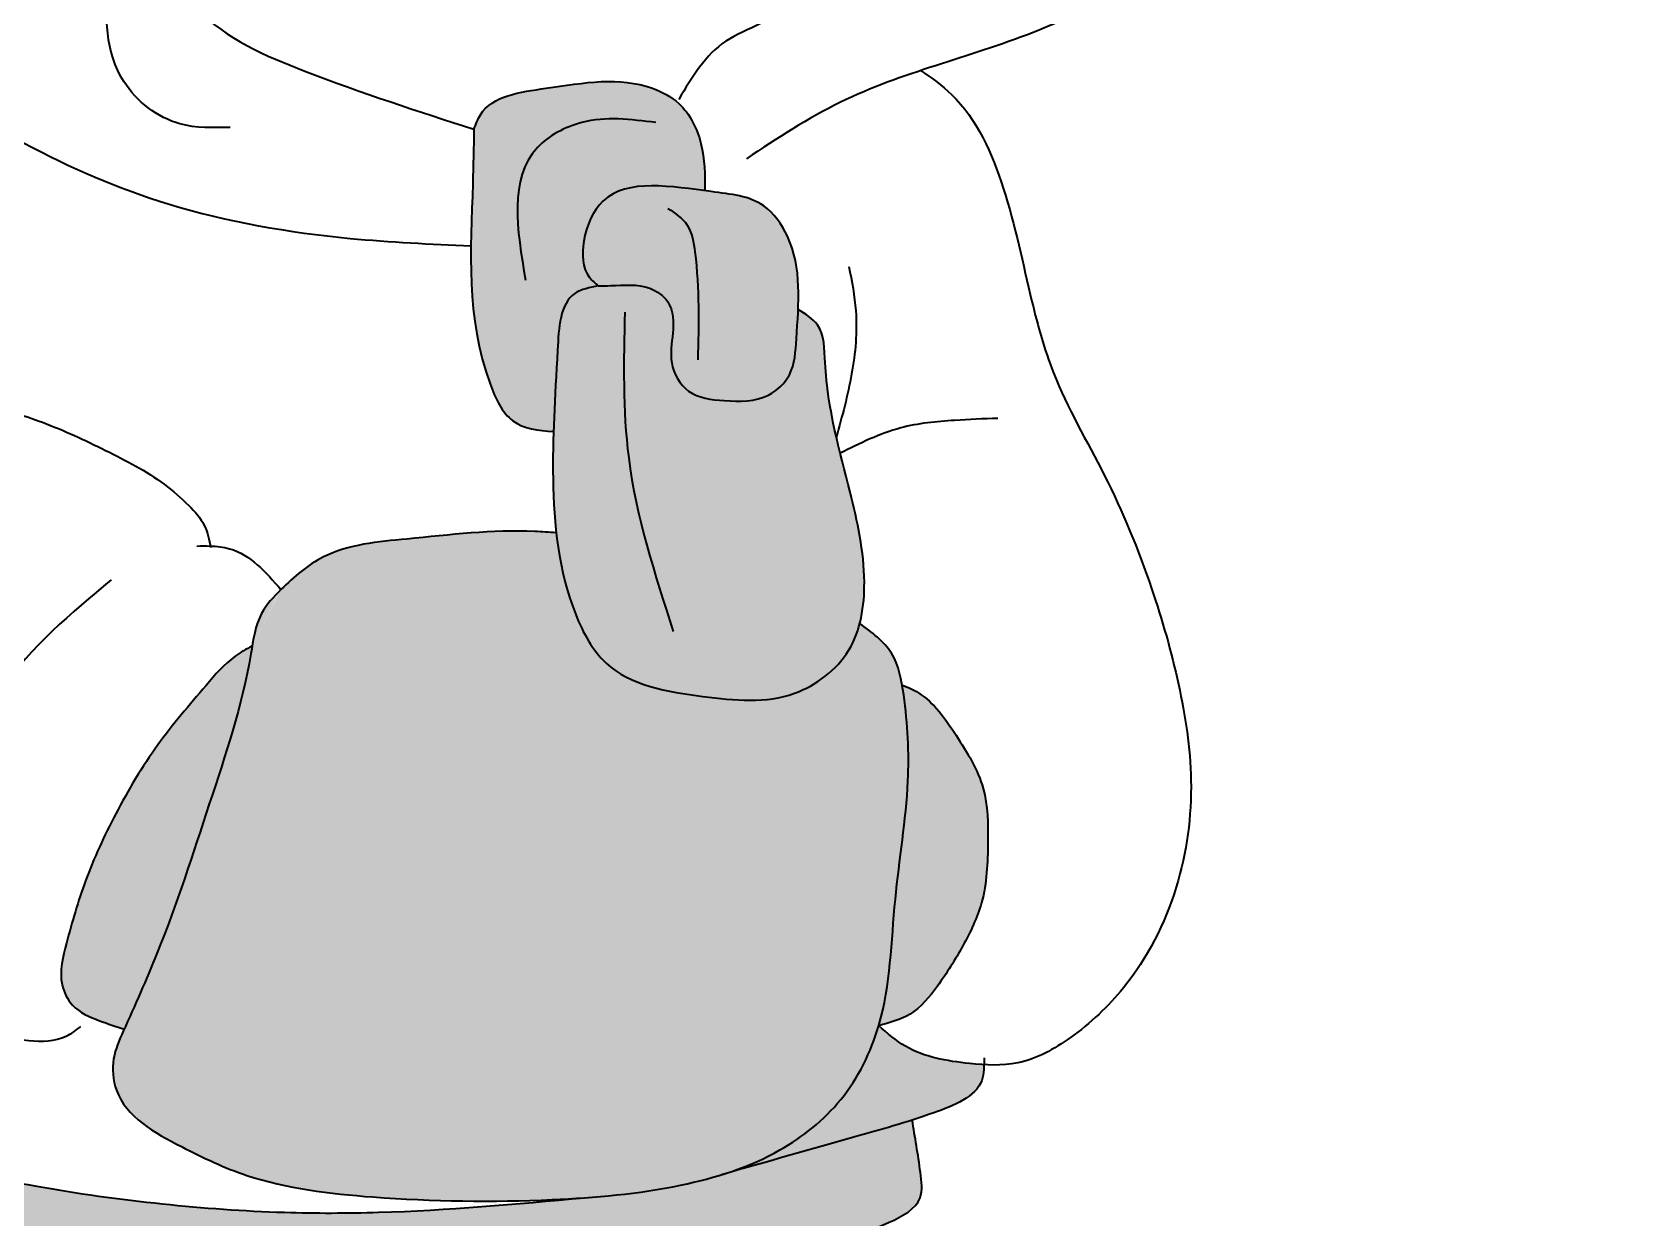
# Model space of a CAD drawing. Header units: millimetres. Extents: x 428 to 2053, y 316 to 1064.
# Drawn here: x 1771.7 to 2039.4, y 480.4 to 678.5 of the extents above; entities that cross this region are included whole.
import ezdxf

# ---------------------------------------------------------------- set-up
doc = ezdxf.new("R2010")
doc.units = ezdxf.units.MM

msp = doc.modelspace()

# ---------------------------------------------------------------- hatches: boundary and pattern name
at = {"lineweight": 35, "true_color": 0xcd6928, "transparency": 33554687}
h = msp.add_hatch(color=32, dxfattribs=at)
h.set_gradient(color1=(228, 162, 119), color2=(230, 168, 127), one_color=1, tint=0.699999988079071, name='INVSPHERICAL')
edge = h.paths.add_edge_path()
edge.add_spline(control_points=[(1854.745666956528, 691.1678676828183), (1854.677309946432, 695.3762951531081), (1856.084948364599, 699.6472834509253), (1857.650980439106, 703.924985345564)], knot_values=[1.561009116417816, 1.561009116417816, 1.561009116417816, 1.561009116417816, 14.54630426835079, 14.54630426835079, 14.54630426835079, 14.54630426835079], degree=3, periodic=0)
edge.add_spline(control_points=[(1857.650980439107, 703.9249853455641), (1848.564940309297, 704.7212169452262), (1829.360907596189, 708.0226303375919), (1812.220014064172, 717.1956057851282), (1803.162902809018, 722.3273317244608)], knot_values=[145.3238651164867, 145.3238651164867, 145.3238651164867, 145.3238651164867, 172.4046083869598, 203.3506511337212, 203.3506511337212, 203.3506511337212, 203.3506511337212], degree=3, periodic=0)
edge.add_spline(control_points=[(1803.162902809018, 722.3273317244606), (1803.373386411559, 719.2535964560531), (1803.645051162413, 709.9772774828028), (1798.006826449583, 702.198297401927), (1792.727656078596, 695.7774202078349)], knot_values=[2.133071171647908, 2.133071171647908, 2.133071171647908, 2.133071171647908, 11.17716528862374, 29.70333153522888, 29.70333153522888, 29.70333153522888, 29.70333153522888], degree=3, periodic=0)
edge.add_spline(control_points=[(1792.727656078596, 695.7774202078348), (1807.442701418112, 688.2778309577124), (1828.100372946562, 677.749555457855), (1850.239126866831, 681.8535067665598), (1856.607818452219, 683.0340971584455)], knot_values=[0, 0, 0, 0, 47.35970056465496, 66.48577122104489, 66.48577122104489, 66.48577122104489, 66.48577122104489], degree=3, periodic=0)
edge.add_spline(control_points=[(1856.607818452219, 683.0340971584455), (1855.92920049849, 684.9632929118877), (1854.980375061454, 687.6606427150106), (1854.758321311468, 690.3887971109491), (1854.745666956528, 691.1678676828183)], knot_values=[14.54630426835079, 14.54630426835079, 14.54630426835079, 14.54630426835079, 20.58352078298995, 22.98737861143696, 22.98737861143696, 22.98737861143696, 22.98737861143696], degree=3, periodic=0)
edge = h.paths.add_edge_path()
edge.add_spline(control_points=[(1725.101606673867, 445.101640646463), (1724.221007401303, 443.8631715707292), (1720.300308397434, 438.3491260532733), (1713.138350323376, 425.8955642348389), (1706.711600269775, 406.4951731412148), (1703.45610772022, 386.2593988988573), (1704.326812758423, 369.3156810324255), (1705.622226235982, 354.24902277958), (1697.954510772898, 344.7159018373961), (1696.79400832694, 334.3114379736612), (1704.425405616411, 326.2129690641827), (1720.898301863437, 325.5232161881066), (1741.234198536902, 323.9151885420698), (1759.832994186282, 323.284089309148), (1771.937488904573, 329.0087065300862), (1777.326077504596, 339.9603999437409), (1772.17541741279, 353.1888297824876), (1782.18796983939, 376.1740131712375), (1787.661788723522, 399.5345797628577), (1794.485618659948, 418.6686164659823), (1796.483141706644, 424.2696762296205)], knot_values=[0, 0, 0, 0, 4.559352015260069, 20.29963850922373, 42.85868842879397, 65.58723767178324, 81.04525179525366, 94.30829369726561, 108.8807832328199, 116.0388399510433, 123.4544362083794, 139.095142775893, 162.9724420871096, 186.254851050599, 193.1870533891482, 201.8257681227771, 219.910895030929, 231.8078988306627, 274.8368541654091, 292.6457776176929, 292.6457776176929, 292.6457776176929, 292.6457776176929], degree=3, periodic=0)
edge.add_spline(control_points=[(1796.483141706575, 424.269676229544), (1799.397234902992, 427.4935174241353), (1801.666730687258, 431.3257038282333), (1803.936226471524, 435.1578902323312)], knot_values=[13.2071942395687, 13.2071942395687, 13.2071942395687, 13.2071942395687, 26.38067851296687, 26.38067851296687, 26.38067851296687, 26.38067851296687], degree=3, periodic=0)
edge.add_spline(control_points=[(1803.936226471524, 435.1578902323312), (1803.103200498243, 435.1543298584247), (1795.817657823495, 435.2094948445297), (1780.990686560928, 434.5509048292296), (1762.042672656025, 434.8521557219822), (1743.107676952931, 439.2174566757333), (1731.426555474972, 441.4305378058623), (1725.101606673867, 445.1016406464628)], knot_values=[40.14107743424771, 40.14107743424771, 40.14107743424771, 40.14107743424771, 42.65528215303777, 62.4127940232885, 84.21779053314583, 99.3881042025509, 120.3741355930885, 120.3741355930885, 120.3741355930885, 120.3741355930885], degree=3, periodic=0)
edge = h.paths.add_edge_path()
edge.add_spline(control_points=[(1921.159889507597, 444.223220216365), (1921.531883757736, 442.1118945880888), (1922.629217589345, 435.8837632645939), (1922.872803433249, 424.3245539536649), (1922.448125481641, 409.8030073515237), (1920.544873443516, 393.8543437074813), (1916.44396182989, 380.119503466144), (1916.74596352325, 371.0946661718551), (1916.917342008585, 367.7679710934198)], knot_values=[1.793526380321467, 1.793526380321467, 1.793526380321467, 1.793526380321467, 8.219409200807235, 20.74903070394912, 36.35656609479764, 51.8014837586348, 68.87166015389538, 78.80943833355235, 78.80943833355235, 78.80943833355235, 78.80943833355235], degree=3, periodic=0)
edge.add_spline(control_points=[(1921.153028548733, 444.2184987051485), (1920.987633248034, 444.1047861336163), (1920.816413686176, 443.9948410028269), (1920.640264252531, 443.8881959036619)], knot_values=[121.0160787530238, 121.0160787530238, 121.0160787530238, 121.0160787530238, 121.6199231312366, 121.6199231312366, 121.6199231312366, 121.6199231312366], degree=3, periodic=0)
edge.add_spline(control_points=[(1920.640264252531, 443.8881959036619), (1920.438260574601, 443.7658980238516), (1920.229773662986, 443.6479399883852), (1920.016152358528, 443.5336168911813)], knot_values=[120.323605420738, 120.323605420738, 120.323605420738, 120.323605420738, 121.0160787530238, 121.0160787530238, 121.0160787530238, 121.0160787530238], degree=3, periodic=0)
edge.add_spline(control_points=[(1920.016152358528, 443.5336168911813), (1919.8505433911, 443.4449884178693), (1919.681848624433, 443.3585445630833), (1919.510696519866, 443.2739568920614)], knot_values=[119.7867685456815, 119.7867685456815, 119.7867685456815, 119.7867685456815, 120.323605420738, 120.323605420738, 120.323605420738, 120.323605420738], degree=3, periodic=0)
edge.add_spline(control_points=[(1919.510696519866, 443.2739568920614), (1918.52459996895, 442.7866031966103), (1917.248411009894, 442.2777171898418), (1916.027406780168, 441.7671190340051), (1915.829262145537, 441.683714096244)], knot_values=[116.0896939891438, 116.0896939891438, 116.0896939891438, 116.0896939891438, 119.1826912516554, 119.7867685456815, 119.7867685456815, 119.7867685456815, 119.7867685456815], degree=3, periodic=0)
edge.add_spline(control_points=[(1915.829262145537, 441.683714096244), (1915.624431033643, 441.5974946224189), (1915.421052513018, 441.5113001451278), (1915.219000665747, 441.4252069997285)], knot_values=[115.4652318429118, 115.4652318429118, 115.4652318429118, 115.4652318429118, 116.0896939891438, 116.0896939891438, 116.0896939891438, 116.0896939891438], degree=3, periodic=0)
edge.add_spline(control_points=[(1915.219000665747, 441.4252069997285), (1912.851725641179, 440.4165245469662), (1910.666561452544, 439.4217517995992), (1908.460998691844, 438.5636562590353)], knot_values=[108.1489233679886, 108.1489233679886, 108.1489233679886, 108.1489233679886, 115.4652318429118, 115.4652318429118, 115.4652318429118, 115.4652318429118], degree=3, periodic=0)
edge.add_spline(control_points=[(1908.460998691844, 438.5636562590353), (1907.467787369276, 438.1772377803052), (1906.468623282381, 437.8178827500359), (1905.446746902306, 437.497597412055), (1905.444889386247, 437.4970153658347)], knot_values=[104.8482361225705, 104.8482361225705, 104.8482361225705, 104.8482361225705, 108.1429237851381, 108.1489233679886, 108.1489233679886, 108.1489233679886, 108.1489233679886], degree=3, periodic=0)
edge.add_spline(control_points=[(1905.444889386247, 437.4970153658347), (1904.031756165154, 437.0542149678489), (1902.575214422552, 436.6860919934704), (1901.092028354778, 436.3684297650431)], knot_values=[100.2839634220389, 100.2839634220389, 100.2839634220389, 100.2839634220389, 104.8482361225705, 104.8482361225705, 104.8482361225705, 104.8482361225705], degree=3, periodic=0)
edge.add_spline(control_points=[(1901.092028354778, 436.3684297650431), (1898.057869185315, 435.7185869812439), (1893.830005554001, 435.1290023742043), (1889.659975325931, 434.5463772000045), (1888.595009413785, 434.4005244502835)], knot_values=[87.73456031370263, 87.73456031370263, 87.73456031370263, 87.73456031370263, 97.07170968905095, 100.2839634220389, 100.2839634220389, 100.2839634220389, 100.2839634220389], degree=3, periodic=0)
edge.add_spline(control_points=[(1888.595009413785, 434.4005244502835), (1885.007241645857, 433.9091605593412), (1881.447065484771, 433.4550347363113), (1877.862551162483, 433.1461638013291)], knot_values=[76.91278632621056, 76.91278632621056, 76.91278632621056, 76.91278632621056, 87.73456031370263, 87.73456031370263, 87.73456031370263, 87.73456031370263], degree=3, periodic=0)
edge.add_spline(control_points=[(1877.862551162483, 433.1461638013291), (1876.056382703713, 432.9905296231847), (1872.984557400892, 432.7892475051582), (1869.875894053128, 432.733613818492), (1868.599743057748, 432.7314733522618)], knot_values=[67.67045875710396, 67.67045875710396, 67.67045875710396, 67.67045875710396, 73.12334444446591, 76.91278632621056, 76.91278632621056, 76.91278632621056, 76.91278632621056], degree=3, periodic=0)
edge.add_spline(control_points=[(1868.599743057748, 432.7314733522618), (1865.527672740344, 432.72632062128), (1862.446506690286, 432.8409511077787), (1859.42074042899, 433.0221473018635)], knot_values=[58.548158992751, 58.548158992751, 58.548158992751, 58.548158992751, 67.67045875710397, 67.67045875710397, 67.67045875710397, 67.67045875710397], degree=3, periodic=0)
edge.add_spline(control_points=[(1859.42074042899, 433.0221473018635), (1857.651291922857, 433.1281096622222), (1854.948046653946, 433.3268982325183), (1852.320742399343, 433.5545935160624), (1851.396060694097, 433.6423575781533)], knot_values=[50.31001156371266, 50.31001156371266, 50.31001156371266, 50.31001156371266, 55.64467336393637, 58.54815899275099, 58.54815899275099, 58.54815899275099, 58.54815899275099], degree=3, periodic=0)
edge.add_spline(control_points=[(1851.396060694097, 433.6423575781533), (1848.845565590779, 433.8844320231651), (1846.304929666154, 434.1836739012487), (1843.603397907809, 434.6224160980764)], knot_values=[42.30149810785746, 42.30149810785746, 42.30149810785746, 42.30149810785746, 50.31001156371266, 50.31001156371266, 50.31001156371266, 50.31001156371266], degree=3, periodic=0)
edge.add_spline(control_points=[(1843.603397907808, 434.6224160980765), (1843.035788558745, 432.8212527667977), (1840.57401334607, 424.8315247565416), (1837.443587705095, 409.0216376506146), (1843.265503920774, 389.3662375216298), (1848.660623579578, 372.6252097062974), (1853.954567685007, 360.6362451191601), (1855.364451875545, 349.3996104152754), (1850.603151562468, 341.1264645897774), (1854.084490931567, 331.0117547365563), (1870.281103008052, 327.1194995376993), (1894.748927398364, 325.308439456655), (1919.056018158833, 328.2955286758798), (1939.600697650615, 332.6951957473562), (1942.140638798928, 342.7084767659136), (1939.626187691392, 352.6562491676303), (1932.070935628831, 359.9281691581255), (1924.62068355182, 366.6767990236018), (1919.387129029381, 367.7133555593414), (1916.917342008585, 367.7679710934198)], knot_values=[2.062378904988747, 2.062378904988747, 2.062378904988747, 2.062378904988747, 7.737388124441816, 27.1544803881387, 49.18324262893782, 67.94389396307378, 80.14418302628994, 88.42035038096513, 100.9421429952528, 106.4500982841962, 117.8141660611187, 145.7715185653994, 181.9561575060175, 194.2389425057933, 201.8081628636076, 209.8791094089386, 224.2306386752853, 232.2916104994255, 239.5843940451121, 239.5843940451121, 239.5843940451121, 239.5843940451121], degree=3, periodic=0)
h = msp.add_hatch(color=32, dxfattribs=at)
h.set_gradient(color1=(128, 128, 128), color2=(199, 200, 202), rotation=281, tint=0.699999988079071)
edge = h.paths.add_edge_path()
edge.add_spline(control_points=[(1884.093551589695, 652.0013135232047), (1884.096048326135, 654.6491040900871), (1884.025447993433, 659.8546767879545), (1880.811778316729, 666.5004203001924), (1871.419616587668, 671.4385410595503), (1860.208280535219, 669.3887666463233), (1847.546752341352, 667.7799878708994), (1845.830933059366, 663.1374379391534), (1845.514127757169, 662.2802471793019)], knot_values=[0, 0, 0, 0, 7.916586648831775, 15.5824357314586, 20.65366397932332, 38.44225014627325, 50.22680570073867, 52.89540639925261, 52.89540639925261, 52.89540639925261, 52.89540639925261], degree=3, periodic=0)
edge.add_spline(control_points=[(1845.514127757169, 662.2802471793019), (1845.459748909086, 659.2598427587371), (1845.342603493184, 652.7531486210177), (1845.054494268084, 646.2707006398937), (1845.01450066915, 642.8001978684492)], knot_values=[0, 0, 0, 0, 9.058196355437897, 19.51358325492736, 19.51358325492736, 19.51358325492736, 19.51358325492736], degree=3, periodic=0)
edge.add_spline(control_points=[(1845.01450066915, 642.8001978684492), (1844.925979289771, 635.118626300692), (1845.546149311563, 625.039689043556), (1851.27883824829, 612.5486786875225), (1856.25819412446, 611.9591246573887), (1858.805126220191, 611.8066391481918)], knot_values=[19.51358325492736, 19.51358325492736, 19.51358325492736, 19.51358325492736, 42.65541832212475, 49.93206549618375, 57.00952227761854, 57.00952227761854, 57.00952227761854, 57.00952227761854], degree=3, periodic=0)
edge.add_spline(control_points=[(1858.80512622019, 611.8066391481918), (1858.943851492068, 616.047173690022), (1859.408629414968, 623.6831196792082), (1859.951741130212, 634.8667658823092), (1864.845509927492, 635.841806637445), (1866.284719065678, 636.1285565071312)], knot_values=[0, 0, 0, 0, 13.24057913725262, 23.13031099431011, 27.25048660783722, 27.25048660783722, 27.25048660783722, 27.25048660783722], degree=3, periodic=0)
edge.add_spline(control_points=[(1866.284719065678, 636.1285565071312), (1865.757108868821, 636.5675932069978), (1863.627412537239, 638.3397629920162), (1863.392337532821, 644.181238054123), (1867.953535309388, 654.4122956037899), (1877.786046548448, 652.8405864212582), (1884.093551589695, 652.0013135232048)], knot_values=[0, 0, 0, 0, 2.019830616552779, 8.153037754239314, 15.56915884108886, 32.75731378932102, 32.75731378932102, 32.75731378932102, 32.75731378932102], degree=3, periodic=0)
edge = h.paths.add_edge_path()
edge.add_spline(control_points=[(1899.658292944445, 632.1753224774654), (1899.833722703701, 636.427963937054), (1899.556893631187, 642.7365123701853), (1893.698323587098, 650.9816602661247), (1888.110469414712, 651.4727276604794), (1884.439520866526, 651.9552790554233), (1884.093551589695, 652.0013135232048)], knot_values=[32.75731378932103, 32.75731378932103, 32.75731378932103, 32.75731378932103, 45.2190824660758, 51.63053143249584, 60.74027733534577, 61.68305478833485, 61.68305478833485, 61.68305478833485, 61.68305478833485], degree=3, periodic=0)
edge.add_spline(control_points=[(1884.093551589695, 652.0013135232048), (1877.786046548448, 652.8405864212582), (1867.953535309388, 654.4122956037899), (1863.392337532821, 644.181238054123), (1863.627412537239, 638.3397629920162), (1865.757108868821, 636.5675932069978), (1866.284719065678, 636.1285565071312)], knot_values=[0, 0, 0, 0, 17.18815494823216, 24.60427603508171, 30.73748317276825, 32.75731378932102, 32.75731378932102, 32.75731378932102, 32.75731378932102], degree=3, periodic=0)
edge.add_spline(control_points=[(1866.284719065678, 636.1285565071312), (1866.971447911187, 636.1359810759702), (1869.831042884262, 636.1668975867127), (1874.097657177703, 636.6272874643181), (1878.807666715967, 633.3757044063486), (1878.901872472663, 628.2246143563534), (1877.908414882734, 623.1101052305102), (1881.080040060246, 617.575717006867), (1887.782294860355, 616.8165217791379), (1894.197382930654, 616.7097684616368), (1899.053991493387, 621.3991440761403), (1899.318038685002, 626.8038333758108), (1899.591035247428, 630.544909986307), (1899.658292944445, 632.1753224774654)], knot_values=[61.68305478833483, 61.68305478833483, 61.68305478833483, 61.68305478833483, 63.74976413550418, 70.28900122355606, 74.06138718214665, 79.34544177036115, 84.30691861154506, 89.80316171783734, 95.94056394322635, 103.4290022872122, 108.2799166512435, 114.3794322290487, 119.1571271054176, 119.1571271054176, 119.1571271054176, 119.1571271054176], degree=3, periodic=0)
edge = h.paths.add_edge_path()
edge.add_spline(control_points=[(1906.038024011543, 610.8444152429485), (1905.131313128537, 614.8037602743824), (1904.02138071199, 620.9940639823528), (1904.07798171535, 629.480330119568), (1900.892559671572, 631.4227040082395), (1899.658292944445, 632.1753224774654)], knot_values=[148.5809519575045, 148.5809519575045, 148.5809519575045, 148.5809519575045, 160.9423150316079, 167.4408000282515, 171.551627977026, 171.551627977026, 171.551627977026, 171.551627977026], degree=3, periodic=0)
edge.add_spline(control_points=[(1899.658292944445, 632.1753224774654), (1899.591035247428, 630.544909986307), (1899.318038685002, 626.8038333758108), (1899.053991493387, 621.3991440761403), (1894.197382930654, 616.7097684616368), (1887.782294860355, 616.8165217791379), (1881.080040060246, 617.575717006867), (1877.908414882734, 623.1101052305102), (1878.901872472663, 628.2246143563534), (1878.807666715967, 633.3757044063486), (1874.097657177703, 636.6272874643181), (1869.831042884262, 636.1668975867127), (1866.971447911187, 636.1359810759702), (1866.284719065678, 636.1285565071312)], knot_values=[61.68305478833484, 61.68305478833484, 61.68305478833484, 61.68305478833484, 66.46074966470373, 72.56026524250896, 77.4111796065403, 84.8996179505261, 91.03702017591512, 96.5332632822074, 101.4947401233913, 106.7787947116058, 110.5511806701964, 117.0904177582483, 119.1571271054176, 119.1571271054176, 119.1571271054176, 119.1571271054176], degree=3, periodic=0)
edge.add_spline(control_points=[(1866.284719065678, 636.1285565071312), (1864.845509927492, 635.841806637445), (1859.951741130212, 634.8667658823092), (1859.408629414968, 623.6831196792082), (1858.943851492068, 616.047173690022), (1858.80512622019, 611.8066391481918)], knot_values=[0, 0, 0, 0, 4.120175613527112, 14.00990747058461, 27.25048660783722, 27.25048660783722, 27.25048660783722, 27.25048660783722], degree=3, periodic=0)
edge.add_spline(control_points=[(1858.80512622019, 611.8066391481918), (1858.717545431884, 609.1294819656096), (1858.640722318996, 603.6538985850659), (1858.925449968967, 597.8815099287485), (1859.267110714744, 594.8637703944171)], knot_values=[27.25048660783722, 27.25048660783722, 27.25048660783722, 27.25048660783722, 35.60960058018722, 44.68622391151418, 44.68622391151418, 44.68622391151418, 44.68622391151418], degree=3, periodic=0)
edge.add_spline(control_points=[(1859.267110714744, 594.8637703944171), (1859.788806500938, 590.2558603012923), (1861.430952749565, 582.4264009133003), (1868.173460140905, 569.918313971909), (1883.317506539212, 567.3994674501313), (1898.135832871879, 565.9502249852346), (1907.505831641758, 573.0069769002195), (1909.536806605086, 578.1168867469006), (1909.951078467032, 579.7142932794039)], knot_values=[44.68622391151418, 44.68622391151418, 44.68622391151418, 44.68622391151418, 58.5456918291717, 68.08409845104465, 85.17742436341669, 100.5118398861641, 111.9945498203814, 116.8968227470712, 116.8968227470712, 116.8968227470712, 116.8968227470712], degree=3, periodic=0)
edge.add_spline(control_points=[(1909.951078467032, 579.7142932794039), (1910.529842222418, 581.945970321833), (1911.17761261949, 589.5570283599974), (1909.055144516605, 599.0303984458683), (1907.218326102448, 605.9831176756569), (1906.680914411331, 608.154714017857)], knot_values=[116.8968227470712, 116.8968227470712, 116.8968227470712, 116.8968227470712, 123.7456052727507, 138.9330936750616, 145.7688634996908, 145.7688634996908, 145.7688634996908, 145.7688634996908], degree=3, periodic=0)
edge.add_spline(control_points=[(1906.680914411331, 608.154714017857), (1906.45983481789, 609.0480619750876), (1906.244291814971, 609.9437032100884), (1906.038024011543, 610.8444152429485)], knot_values=[145.7688634996908, 145.7688634996908, 145.7688634996908, 145.7688634996908, 148.5809519575045, 148.5809519575045, 148.5809519575045, 148.5809519575045], degree=3, periodic=0)
h = msp.add_hatch(color=32, dxfattribs=at)
h.set_gradient(color1=(16, 86, 137), color2=(39, 118, 187), rotation=95.99999999999999, tint=0.699999988079071)
edge = h.paths.add_edge_path()
edge.add_spline(control_points=[(1913.114576226856, 512.5128002425676), (1913.116047495501, 512.5178223582632), (1915.115967395896, 519.3495336225551), (1915.286116399957, 533.241226783827), (1918.532665871656, 551.6099228473327), (1917.948903871937, 563.4147513921446), (1917.132997605724, 568.8696728180682), (1917.037611961408, 569.4163367366887)], knot_values=[283.1909980487816, 283.1909980487816, 283.1909980487816, 283.1909980487816, 283.2066791551282, 304.5215660559698, 324.3717141043797, 338.7583837762089, 340.37414142996, 340.37414142996, 340.37414142996, 340.37414142996], degree=3, periodic=0)
edge.add_spline(control_points=[(1917.037611961408, 569.4163367366887), (1916.702968454014, 571.3342095193773), (1915.575951157791, 575.5880288642187), (1911.972696473767, 578.2312854140011), (1909.951078467032, 579.714293279404)], knot_values=[340.37414142996, 340.37414142996, 340.37414142996, 340.37414142996, 346.0427387563948, 353.2882323596914, 353.2882323596914, 353.2882323596914, 353.2882323596914], degree=3, periodic=0)
edge.add_spline(control_points=[(1909.951078467032, 579.7142932794039), (1909.536806605086, 578.1168867469006), (1907.505831641758, 573.0069769002195), (1898.135832871879, 565.9502249852346), (1883.317506539212, 567.3994674501313), (1868.173460140905, 569.918313971909), (1861.430952749565, 582.4264009133003), (1859.788806500938, 590.2558603012923), (1859.267110714744, 594.8637703944171)], knot_values=[44.68622391151418, 44.68622391151418, 44.68622391151418, 44.68622391151418, 49.58849683820405, 61.07120677242129, 76.40562229516871, 93.49894820754075, 103.0373548294137, 116.8968227470712, 116.8968227470712, 116.8968227470712, 116.8968227470712], degree=3, periodic=0)
edge.add_spline(control_points=[(1858.80512622019, 611.8066391481918), (1858.717545431884, 609.1294819656096), (1858.640722318996, 603.6538985850659), (1858.925449968967, 597.8815099287485), (1859.267110714744, 594.8637703944171)], knot_values=[27.25048660783722, 27.25048660783722, 27.25048660783722, 27.25048660783722, 35.60960058018722, 44.68622391151418, 44.68622391151418, 44.68622391151418, 44.68622391151418], degree=3, periodic=0)
edge.add_spline(control_points=[(1859.267110714743, 594.8637703944171), (1858.064797702979, 594.9576860831135), (1849.751140010596, 595.5226154278189), (1836.887366748207, 593.9725621868647), (1821.433319558236, 592.680118239473), (1815.448266484151, 587.5208631795231), (1813.283839716295, 585.3840982694647)], knot_values=[2.205747436745342, 2.205747436745342, 2.205747436745342, 2.205747436745342, 5.819127312430798, 27.21157239787865, 41.48042399467097, 50.4074656801557, 50.4074656801557, 50.4074656801557, 50.40746568015572], degree=3, periodic=0)
edge.add_spline(control_points=[(1813.283839716295, 585.3840982694647), (1812.034298748885, 584.1505267148648), (1809.506202089828, 581.4528025718362), (1808.80002616557, 577.8561006802362), (1808.475740364876, 575.9487706594812)], knot_values=[50.4074656801557, 50.4074656801557, 50.4074656801557, 50.40746568015572, 55.5611185869888, 61.23574553715302, 61.23574553715302, 61.23574553715302, 61.23574553715302], degree=3, periodic=0)
edge.add_spline(control_points=[(1808.475740364876, 575.9487706594812), (1808.400774725246, 575.5078502902118), (1806.89210186152, 566.3100025943256), (1801.216691516992, 549.5262778373758), (1794.455476929454, 528.3574172700139), (1788.993481718533, 516.1499122519217), (1787.102332393342, 511.9325301781926)], knot_values=[61.23574553715302, 61.23574553715302, 61.23574553715302, 61.23574553715302, 62.54755764261241, 88.52660802903175, 115.0140453766493, 128.8022030749398, 128.8022030749398, 128.8022030749398, 128.8022030749398], degree=3, periodic=0)
edge.add_spline(control_points=[(1787.102332393342, 511.9325301781926), (1787.049480003784, 511.8146660215624), (1786.330343945104, 510.2110452094847), (1784.884376926909, 506.9859000037925), (1785.659532776055, 498.2689776554507), (1796.131000095252, 492.4055419879115), (1810.147623335425, 485.7783217414467), (1831.613054387687, 483.2389600039415), (1850.418259264972, 482.9910696230958), (1862.190790047502, 483.6414791658121), (1863.990698466044, 483.7685533942775)], knot_values=[128.8022030749398, 128.8022030749398, 128.8022030749398, 128.8022030749398, 129.1875439215082, 134.0436965832989, 139.3044957541014, 153.6980837848546, 165.6131266437278, 186.9810948738933, 216.9518268100354, 222.3647076372236, 222.3647076372236, 222.3647076372236, 222.3647076372236], degree=3, periodic=0)
edge.add_spline(control_points=[(1863.990698466044, 483.7685533942775), (1869.365681419568, 484.1480292636035), (1877.049037330556, 485.0435237258606), (1884.597051415009, 486.9203647578751), (1886.830975720989, 487.6111640724744)], knot_values=[222.3647076372236, 222.3647076372236, 222.3647076372236, 222.3647076372236, 238.5289423704413, 245.5100502986666, 245.5100502986666, 245.5100502986666, 245.5100502986666], degree=3, periodic=0)
edge.add_spline(control_points=[(1886.830975720989, 487.6111640724744), (1890.229799449718, 488.6621867485631), (1897.632745342479, 491.6675906385794), (1907.700842774736, 499.7107694835214), (1911.814799790599, 508.0760662287835), (1913.114576226856, 512.5128002425676)], knot_values=[245.5100502986666, 245.5100502986666, 245.5100502986666, 245.5100502986666, 256.1315181862578, 269.3376935615682, 283.1909980487816, 283.1909980487816, 283.1909980487816, 283.1909980487816], degree=3, periodic=0)
h = msp.add_hatch(color=32, dxfattribs=at)
h.set_gradient(color1=(228, 162, 119), color2=(230, 168, 127), rotation=95.99999999999999, one_color=1, tint=0.699999988079071)
edge = h.paths.add_edge_path()
edge.add_spline(control_points=[(1787.102332393342, 511.9325301781926), (1788.993481718533, 516.1499122519217), (1794.455476929454, 528.3574172700139), (1801.216691516992, 549.5262778373758), (1806.89210186152, 566.3100025943256), (1808.400774725246, 575.5078502902118), (1808.475740364876, 575.9487706594812)], knot_values=[61.23574553715301, 61.23574553715301, 61.23574553715301, 61.23574553715301, 75.02390323544351, 101.511340583061, 127.4903909694804, 128.8022030749398, 128.8022030749398, 128.8022030749398, 128.8022030749398], degree=3, periodic=0)
edge.add_spline(control_points=[(1808.475740364876, 575.9487706594812), (1807.478498582207, 575.4390244917103), (1804.524140583781, 573.7616937137478), (1799.45629546835, 567.8315682488994), (1792.283546414372, 559.4704723225295), (1785.678877220161, 548.3686163653281), (1780.502952863222, 537.2141270283563), (1777.788704706434, 527.6922059673138), (1775.905887318503, 520.3624071322774), (1778.420105322859, 515.2168868562965), (1782.731699174725, 513.3701197288492), (1785.734527014721, 512.3824289963461), (1787.102332393342, 511.932530178193)], knot_values=[2.123580339752396, 2.123580339752396, 2.123580339752396, 2.123580339752396, 5.466566804095539, 12.32881998614974, 25.13550413705833, 38.64121842458718, 50.91730841481696, 61.76851830817809, 68.76013544821234, 72.59812542519794, 77.80522672701717, 82.16131438691549, 82.16131438691549, 82.16131438691549, 82.16131438691549], degree=3, periodic=0)
edge = h.paths.add_edge_path()
edge.add_spline(control_points=[(1913.114576226871, 512.5128002426193), (1914.94862825005, 513.0083305119593), (1918.929834697181, 514.0839860975763), (1923.380704426817, 519.4800108924585), (1927.250776860736, 525.7295914285978), (1931.090973220847, 533.6745424668795), (1931.418780287033, 542.7567532549427), (1931.304731155745, 552.7086254215453), (1926.216919250131, 560.88838908987), (1921.77279043775, 567.378460311348), (1917.989973417886, 569.0619504357189), (1917.037611961408, 569.4163367366888)], knot_values=[2.705311225562411, 2.705311225562411, 2.705311225562411, 2.705311225562411, 8.282913458285591, 14.81270277597, 22.80277783454694, 30.63415714056182, 40.78932884881374, 49.80488422154861, 59.78218830153563, 69.26107699672387, 72.29018030376236, 72.29018030376236, 72.29018030376236, 72.29018030376236], degree=3, periodic=0)
edge.add_spline(control_points=[(1917.037611961408, 569.4163367366887), (1917.132997605724, 568.8696728180682), (1917.948903871937, 563.4147513921446), (1918.532665871656, 551.6099228473327), (1915.286116399957, 533.241226783827), (1915.115967395896, 519.3495336225551), (1913.116047495501, 512.5178223582632), (1913.114576226856, 512.5128002425676)], knot_values=[283.1909980487816, 283.1909980487816, 283.1909980487816, 283.1909980487816, 284.8067557025327, 299.1934253743619, 319.0435734227718, 340.3584603236134, 340.37414142996, 340.37414142996, 340.37414142996, 340.37414142996], degree=3, periodic=0)
h = msp.add_hatch(color=32, dxfattribs=at)
h.set_gradient(color1=(19, 155, 72), color2=(88, 186, 72), tint=0.5, name='CYLINDER')
edge = h.paths.add_edge_path()
edge.add_spline(control_points=[(1918.697095038841, 496.7527064920749), (1919.870189280118, 497.129571876102), (1924.297105246964, 498.6081705309859), (1930.309481784668, 500.9451657596879), (1930.681348738661, 505.0705897451695), (1930.703721569124, 505.9996544379372)], knot_values=[1.09054813995904, 1.09054813995904, 1.09054813995904, 1.09054813995904, 4.691954542665245, 14.3547556762357, 17.04111438038883, 17.04111438038883, 17.04111438038883, 17.04111438038883], degree=3, periodic=0)
edge.add_spline(control_points=[(1930.703721569124, 505.9996544379372), (1929.895231470206, 506.0477484523953), (1925.329324770509, 506.4641060506654), (1918.793698616282, 507.5524165668839), (1914.548466554586, 511.2603802934291), (1913.114576226871, 512.5128002426193)], knot_values=[196.4343628040345, 196.4343628040345, 196.4343628040345, 196.4343628040345, 198.8296804971359, 209.8910705953546, 215.5327967794044, 215.5327967794044, 215.5327967794044, 215.5327967794044], degree=3, periodic=0)
edge.add_spline(control_points=[(1913.114576226856, 512.5128002425676), (1911.814799790599, 508.0760662287835), (1907.700842774736, 499.7107694835214), (1897.632745342479, 491.6675906385794), (1890.229799449718, 488.6621867485631), (1886.830975720989, 487.6111640724744)], knot_values=[245.5100502986666, 245.5100502986666, 245.5100502986666, 245.5100502986666, 259.3633547858799, 272.5695301611903, 283.1909980487816, 283.1909980487816, 283.1909980487816, 283.1909980487816], degree=3, periodic=0)
edge.add_spline(control_points=[(1886.830975718641, 487.6111640717485), (1894.38629855441, 489.7539410992378), (1905.265335088521, 492.8393618116586), (1915.376625094386, 495.6859804467702), (1918.697095038841, 496.7527064920749)], knot_values=[17.04111438038883, 17.04111438038883, 17.04111438038883, 17.04111438038883, 40.21336421904029, 50.40722699423574, 50.40722699423574, 50.40722699423574, 50.40722699423574], degree=3, periodic=0)
h = msp.add_hatch(color=32, dxfattribs=at)
h.set_gradient(color1=(248, 153, 30), color2=(247, 143, 8), one_color=1, tint=0.5, name='CYLINDER')
edge = h.paths.add_edge_path()
edge.add_spline(control_points=[(1863.990698466044, 483.7685533942775), (1852.535517619069, 482.7235102634538), (1835.858368115562, 481.2020728664211), (1812.298318420335, 481.168309067926), (1793.111229068206, 482.5689022207602), (1773.030881099023, 485.3433866521172), (1754.622254978942, 489.3137657728277), (1739.904465923757, 493.338633312483), (1731.406853949828, 495.3748863362537), (1728.057241818475, 496.5327677678782)], knot_values=[32.0704769037755, 32.0704769037755, 32.0704769037755, 32.0704769037755, 66.55586405986838, 82.27640249947314, 102.6899834306175, 124.2292174142371, 143.0049840880006, 159.2415574412768, 169.7126351931892, 169.7126351931892, 169.7126351931892, 169.7126351931892], degree=3, periodic=0)
edge.add_spline(control_points=[(1728.057241818475, 496.5327677678779), (1727.413165756826, 494.3898119984862), (1726.028872646594, 489.8384419136748), (1723.573154930075, 482.371971751256), (1728.260845591047, 479.3201268502054), (1730.624534674621, 478.0706617190122), (1731.252696478699, 477.7573363881436)], knot_values=[2.295732067271949, 2.295732067271949, 2.295732067271949, 2.295732067271949, 9.241640134008291, 16.71868374213002, 22.2359220074788, 24.2284195161558, 24.2284195161558, 24.2284195161558, 24.2284195161558], degree=3, periodic=0)
edge.add_spline(control_points=[(1731.252696478699, 477.7573363881436), (1738.527433047881, 474.1287183669234), (1756.813314512837, 471.1937999777848), (1787.10452871279, 467.4125379350908), (1809.691983727761, 466.7863779932848), (1820.960550440438, 466.9305154554958)], knot_values=[24.2284195161558, 24.2284195161558, 24.2284195161558, 24.2284195161558, 47.30351640404979, 81.15633726451311, 115.0274293295319, 115.0274293295319, 115.0274293295319, 115.0274293295319], degree=3, periodic=0)
edge.add_spline(control_points=[(1820.960550440438, 466.9305154554958), (1821.862940408919, 466.9420580237121), (1825.188633384676, 466.9954159386533), (1828.51168161623, 467.0879829181726), (1830.932687834869, 467.1767724148971)], knot_values=[115.0274293295319, 115.0274293295319, 115.0274293295319, 115.0274293295319, 117.7398358387466, 125.0258116442509, 125.0258116442509, 125.0258116442509, 125.0258116442509], degree=3, periodic=0)
edge.add_spline(control_points=[(1830.932687834869, 467.1767724148971), (1841.14678524702, 467.55137061367), (1863.495888280147, 469.2035043854228), (1892.009614753226, 473.8175324818008), (1908.858466016708, 477.0211095878843), (1914.723815625865, 479.6129543889964)], knot_values=[125.0258116442509, 125.0258116442509, 125.0258116442509, 125.0258116442509, 155.764958882721, 192.3496210802003, 209.9296061325718, 209.9296061325718, 209.9296061325718, 209.9296061325718], degree=3, periodic=0)
edge.add_spline(control_points=[(1914.723815625865, 479.6129543889964), (1914.769026592694, 479.6329327052329), (1917.017599677951, 480.6306229441751), (1920.75944333534, 482.6208431456045), (1919.896368480763, 489.7209165105988), (1919.182467243342, 493.9067872162365), (1918.697095038734, 496.7527064920405)], knot_values=[209.9296061325718, 209.9296061325718, 209.9296061325718, 209.9296061325718, 210.0651152111476, 216.6656545370281, 220.8530838134047, 229.7467537094742, 229.7467537094742, 229.7467537094742, 229.7467537094742], degree=3, periodic=0)
edge.add_spline(control_points=[(1918.697095038841, 496.7527064920749), (1915.376625094386, 495.6859804467702), (1905.265335088521, 492.8393618116586), (1894.38629855441, 489.7539410992378), (1886.830975718641, 487.6111640717485)], knot_values=[17.04111438038883, 17.04111438038883, 17.04111438038883, 17.04111438038883, 27.23497715558429, 50.40722699423574, 50.40722699423574, 50.40722699423574, 50.40722699423574], degree=3, periodic=0)
edge.add_spline(control_points=[(1886.830975720989, 487.6111640724744), (1884.597051415009, 486.9203647578751), (1877.049037330556, 485.0435237258606), (1869.365681419568, 484.1480292636035), (1863.990698466044, 483.7685533942775)], knot_values=[222.3647076372235, 222.3647076372235, 222.3647076372235, 222.3647076372235, 229.3458155654488, 245.5100502986665, 245.5100502986665, 245.5100502986665, 245.5100502986665], degree=3, periodic=0)

# ---------------------------------------------------------------- linework, layer by layer
at = {"color": 18, "lineweight": 35, "true_color": 0x000000}
for points in [[(1808.440559843712, 795.2391350293726), (1838.474403519976, 824.2424807318517), (1878.86754827584, 850.474095649436), (1918.420833346386, 868.9514033625198), (1959.584408862341, 876.9527918965251), (1987.761862848438, 875.5696446492345), (2002.059899936214, 870.32442122633), (2013.84137374751, 866.2677344678517), (2023.912660634644, 858.1858481230759), (2030.521962425381, 848.533985666245), (2037.176476983225, 825.3269354804692), (2028.845079305953, 768.9881104232977), (1997.130460909314, 719.3707759700391), (1974.709765431447, 699.6144176918003), (1938.796645158563, 678.4181033467449), (1906.74602380194, 666.8100352681803), (1891.020285422194, 657.3680708367302)], [(1804.790743979911, 662.6062749022446), (1796.403018453782, 663.1928018077441), (1787.050807588915, 670.2401981823797), (1784.361896439774, 687.2173150230942), (1788.90859125829, 706.9112139372265), (1834.673496441711, 760.2661601274356), (1929.499262772044, 810.3512442832516), (1979.162994686742, 822.8967833126383), (2002.103632049173, 822.8967833126383), (2015.369735748038, 815.2375947710009), (2023.692673512061, 804.5847202246756), (2025.411017676323, 784.9439565530175), (2020.369506424441, 775.4622529162617)], [(1750.54835192917, 676.9796960402032), (1755.396689289299, 670.7741072060572), (1770.292196176564, 660.0453369739712), (1794.592954367313, 649.7831288374753), (1824.815834600782, 644.0606882131295), (1845.01450066915, 642.8001978684492)], [(1875.884249083083, 663.3997240266049), (1863.50480314493, 663.4027628002164), (1856.12686474991, 659.2289543132242), (1854.111764587808, 637.0609540002347)], [(1866.284719065678, 636.1285565071312), (1864.825043133275, 637.5246445745283), (1863.86559815571, 643.5823417548762), (1867.065036149291, 650.2728162148861), (1885.125802572134, 651.8663738565007), (1893.918851957234, 649.4852495578349), (1897.866134086875, 644.4329588260952), (1899.368652337419, 627.2590966365275), (1898.195200960537, 621.2735221319388), (1894.732256212016, 617.8765552737168), (1887.29963555189, 616.9639442096053), (1881.371360236062, 618.5524207929906), (1878.54058576736, 623.2636206604137), (1878.713738812018, 628.2220751039606), (1877.887130559268, 633.4410742118083), (1874.874369175133, 635.711352754816), (1868.351061339967, 636.1675068750552), (1866.284719065678, 636.1285565071312)], [(1877.909775391101, 649.0693200867113), (1881.127854174923, 646.2718868786868), (1882.414836624308, 641.7836456957336), (1882.897391220435, 623.7599078803773)], [(1908.137576956237, 639.3838498453906), (1909.285349433888, 631.9364335625188), (1908.595000946905, 621.4070222177949), (1906.038024011539, 610.8444152429355)], [(1866.284719065678, 636.1285565071312), (1862.366199200152, 634.8553522227421), (1859.474721437854, 625.3977546126389), (1858.726985270124, 603.811007913507), (1862.525076497238, 581.191574127219), (1867.579368212858, 573.1023630323346), (1883.741425381779, 567.5373204615089), (1899.066819204931, 568.0632516257888), (1908.070030219075, 575.1903000238407), (1910.713442532739, 586.6401766862607), (1908.337595909218, 601.6406819041471), (1904.173123039743, 623.2523220649691), (1902.878922601204, 629.6206305119971), (1899.658292944445, 632.1753224774654)], [(1870.705034364448, 631.7434945922009), (1871.353529513496, 607.3854848546957), (1878.801822477999, 578.3677269519028)], [(1741.394689317172, 617.2155203458958), (1752.11131291713, 617.8454958884472), (1763.821176459172, 616.1997818919975), (1773.470395930656, 613.3245024677565), (1783.995904585746, 608.6301242277927), (1793.792775873244, 602.97389795274), (1797.897413964056, 599.4057904968614), (1800.477092437701, 596.1039526207716), (1801.541465170634, 592.3920437783106)], [(1933.003477937308, 613.9888610094299), (1925.791512217589, 613.6456878214341), (1916.787462702811, 612.3904437613653), (1906.680914411329, 608.1547140178633)], [(1799.225837971318, 592.6586502196446), (1801.489168169629, 592.6586502196446), (1804.713092371749, 592.2055572212616), (1813.283839716295, 585.3840982694646)], [(1784.932853818924, 586.9942392271735), (1766.732255926012, 568.8056326916517), (1756.289292332258, 543.0135932685237)], [(1755.837643043047, 525.2112314096753), (1759.125226856913, 516.5817225331377), (1763.880626733378, 512.1525350343443), (1771.199646370163, 510.0456153463452), (1777.407094213607, 510.7663096264289), (1779.868905037468, 512.3650282684597)], [(1930.711680195959, 507.1415680618427), (1930.316885927639, 503.3853515086068), (1922.316352418559, 497.9667548898295), (1909.126653322431, 493.9243188118746), (1886.830975718641, 487.6111640717485)]]:
    msp.add_spline(points, degree=3, dxfattribs=at)
for points, knots in [([(1993.049110132844, 769.420465569478), (1993.516760727422, 766.517097554297), (1994.806631775474, 754.4156879417358), (1974.652893402395, 734.0587677192617), (1949.320428079118, 708.0288674284062), (1919.91392442695, 697.4848496686496), (1904.30995695711, 687.7841335414699), (1895.420576492106, 680.4513015431776), (1885.283051625752, 676.6155703838449), (1881.926462857318, 670.9961729730419), (1879.706393748328, 667.2794678704742)], [3.115694429152966, 3.115694429152966, 3.115694429152966, 3.115694429152966, 11.71150049529818, 39.39894509019192, 79.57096648321348, 123.2323366838306, 130.7250360073585, 143.2857928520028, 149.6749919094186, 162.1556061607299, 162.1556061607299, 162.1556061607299, 162.1556061607299]), ([(1793.136069472065, 716.5968925687429), (1791.779606590486, 705.7154968911932), (1791.546706512596, 695.6275059597435), (1798.478826814099, 679.7450121589538), (1820.344879947597, 670.4251532168907), (1836.165850306977, 665.3054008120685), (1845.514127757169, 662.2802471793019)], [18.05606866463299, 18.05606866463299, 18.05606866463299, 18.05606866463299, 29.27112772209611, 46.43030182023286, 67.0952140069067, 96.94080305542872, 96.94080305542872, 96.94080305542872, 96.94080305542872]), ([(1920.100410208917, 672.0839870776558), (1921.946601968725, 670.8834437532893), (1928.573383772662, 666.134500977537), (1934.840723925872, 651.9132749018387), (1937.943485043509, 635.8192248535322), (1942.478821748023, 619.2744665212322), (1951.454202480377, 604.2883144780985), (1958.585314721477, 586.8951576937702), (1963.470707047316, 569.8018170994872), (1966.083308675913, 552.9589957373817), (1963.756729385924, 535.083104722024), (1956.057541688889, 520.0478731825999), (1946.104978811499, 510.6780383196306), (1937.036504762954, 505.5643859488872), (1927.27348743324, 506.1403646644293), (1918.793698616282, 507.5524165668839), (1914.548466554586, 511.2603802934291), (1913.114576226871, 512.5128002426193)], [3.019924603707437, 3.019924603707437, 3.019924603707437, 3.019924603707437, 9.567219640765643, 27.46336414854069, 46.99181220456875, 59.41662958966507, 78.52674215713569, 99.05678964668726, 115.6562306969019, 131.8090696615249, 149.8418499717532, 168.8715121964619, 181.0130128982044, 190.7531225715998, 198.8296804971359, 209.8910705953546, 215.5327967794044, 215.5327967794044, 215.5327967794044, 215.5327967794044]), ([(1845.514127757169, 662.2802471793019), (1845.830933059366, 663.1374379391534), (1847.546752341352, 667.7799878708994), (1860.208280535219, 669.3887666463233), (1871.419616587668, 671.4385410595503), (1880.811778316729, 666.5004203001924), (1884.025447993433, 659.8546767879545), (1884.096048326135, 654.6491040900871), (1884.093551589695, 652.0013135232047)], [0, 0, 0, 0, 2.668600698513943, 14.45315625297936, 32.24174241992929, 37.312970667794, 44.97881975042083, 52.89540639925261, 52.89540639925261, 52.89540639925261, 52.89540639925261]), ([(1845.514127757169, 662.2802471793019), (1845.459748909086, 659.2598427587371), (1845.203676682139, 645.0366344062445), (1843.947643383451, 628.5226887881104), (1851.27883824829, 612.5486786875225), (1856.25819412446, 611.9591246573887), (1858.805126220191, 611.8066391481918)], [0, 0, 0, 0, 9.058196355437897, 42.65541832212475, 49.93206549618375, 57.00952227761854, 57.00952227761854, 57.00952227761854, 57.00952227761854]), ([(1859.267110714743, 594.8637703944171), (1858.064797702979, 594.9576860831135), (1849.751140010596, 595.5226154278189), (1836.887366748207, 593.9725621868647), (1821.433319558236, 592.680118239473), (1814.118510143344, 586.3745822618953), (1809.199931117437, 581.1259817623677), (1807.490964908333, 568.0810027396292), (1801.216691516992, 549.5262778373758), (1794.416153314695, 528.2342979536447), (1788.228712414015, 514.4452454983611), (1784.884376926909, 506.9859000037925), (1785.659532776055, 498.2689776554507), (1796.131000095252, 492.4055419879115), (1810.147623335425, 485.7783217414467), (1831.613054387687, 483.2389600039415), (1855.77444037079, 482.9204643952951), (1878.824262927828, 484.9102224506284), (1895.767439955986, 490.1774397014289), (1907.705032661562, 499.7141166908069), (1915.0587288098, 514.676330394466), (1915.286116399957, 533.241226783827), (1918.532665871656, 551.6099228473327), (1917.856606131081, 565.2811952620789), (1916.02677548339, 575.2573155353149), (1911.972696473767, 578.2312854140011), (1909.951078467032, 579.714293279404)], [2.205747436745342, 2.205747436745342, 2.205747436745342, 2.205747436745342, 5.819127312430798, 27.21157239787865, 41.48042399467097, 50.40746568015572, 55.5611185869888, 62.54755764261241, 88.52660802903175, 115.0140453766493, 129.1875439215082, 134.0436965832989, 139.3044957541014, 153.6980837848546, 165.6131266437278, 186.9810948738933, 216.9518268100354, 238.5289423704413, 256.1315181862578, 269.3376935615682, 283.2066791551282, 304.5215660559698, 324.3717141043797, 338.7583837762089, 346.0427387563948, 353.2882323596914, 353.2882323596914, 353.2882323596914, 353.2882323596914]), ([(1808.475740364876, 575.9487706594812), (1807.478498582207, 575.4390244917103), (1804.524140583781, 573.7616937137478), (1799.45629546835, 567.8315682488994), (1792.283546414372, 559.4704723225295), (1785.678877220161, 548.3686163653281), (1780.502952863222, 537.2141270283563), (1777.788704706434, 527.6922059673138), (1775.905887318503, 520.3624071322774), (1778.420105322859, 515.2168868562965), (1782.731699174725, 513.3701197288492), (1785.734527014721, 512.3824289963461), (1787.102332393342, 511.932530178193)], [2.123580339752396, 2.123580339752396, 2.123580339752396, 2.123580339752396, 5.466566804095539, 12.32881998614974, 25.13550413705833, 38.64121842458718, 50.91730841481696, 61.76851830817809, 68.76013544821234, 72.59812542519794, 77.80522672701717, 82.16131438691549, 82.16131438691549, 82.16131438691549, 82.16131438691549]), ([(1917.037611961408, 569.4163367366888), (1917.989973417886, 569.0619504357189), (1921.77279043775, 567.378460311348), (1926.216919250131, 560.88838908987), (1931.304731155745, 552.7086254215453), (1931.418780287033, 542.7567532549427), (1931.090973220847, 533.6745424668795), (1927.250776860736, 525.7295914285978), (1923.380704426817, 519.4800108924585), (1918.929834697181, 514.0839860975763), (1914.94862825005, 513.0083305119593), (1913.114576226871, 512.5128002426193)], [2.705311225562406, 2.705311225562406, 2.705311225562406, 2.705311225562406, 5.7344145326009, 15.21330322778913, 25.19060730777615, 34.20616268051103, 44.36133438876295, 52.19271369477783, 60.18278875335476, 66.71257807103918, 72.29018030376236, 72.29018030376236, 72.29018030376236, 72.29018030376236]), ([(1719.752595317809, 520.9850850916246), (1719.181953377112, 519.7771757584197), (1717.464208025038, 515.9332657126757), (1716.224707797617, 509.4652120481493), (1718.056266450174, 500.9890001210431), (1727.195030505442, 496.3737438464088), (1739.153210077073, 493.5440789307044), (1754.622254978942, 489.3137657728277), (1773.030881099023, 485.3433866521172), (1793.111229068206, 482.5689022207602), (1812.298318420335, 481.168309067926), (1835.858368115562, 481.2020728664211), (1852.535517619069, 482.7235102634538), (1863.990698466044, 483.7685533942775)], [1.617495038452157, 1.617495038452157, 1.617495038452157, 1.617495038452157, 5.617695155847366, 14.2445764525511, 21.13837310502424, 29.7488181678414, 42.5415546556879, 58.7781280089641, 77.55389468272764, 99.09312866634717, 119.5067095974916, 135.2272480370963, 169.7126351931892, 169.7126351931892, 169.7126351931892, 169.7126351931892]), ([(1728.057241818475, 496.5327677678779), (1727.413165756826, 494.3898119984862), (1726.028872646594, 489.8384419136748), (1723.573154930075, 482.371971751256), (1735.478468098471, 474.6212108934886), (1756.148602761549, 471.2767761601816), (1788.009407375419, 467.2995816396563), (1824.183380811274, 466.4375104249913), (1861.048997390762, 468.8075539184416), (1892.055123541431, 473.8248966131641), (1910.99556553395, 477.4276099098329), (1920.75944333534, 482.6208431456045), (1919.896368480763, 489.7209165105988), (1919.182467243342, 493.9067872162365), (1918.697095038734, 496.7527064920405)], [2.295732067271949, 2.295732067271949, 2.295732067271949, 2.295732067271949, 9.241640134008291, 16.71868374213002, 22.2359220074788, 47.30351640404979, 81.15633726451311, 117.7398358387466, 155.764958882721, 192.3496210802003, 210.0651152111476, 216.6656545370281, 220.8530838134047, 229.7467537094742, 229.7467537094742, 229.7467537094742, 229.7467537094742])]:
    msp.add_open_spline(points, degree=3, knots=knots, dxfattribs=at)

doc.saveas('drawing.dxf')
